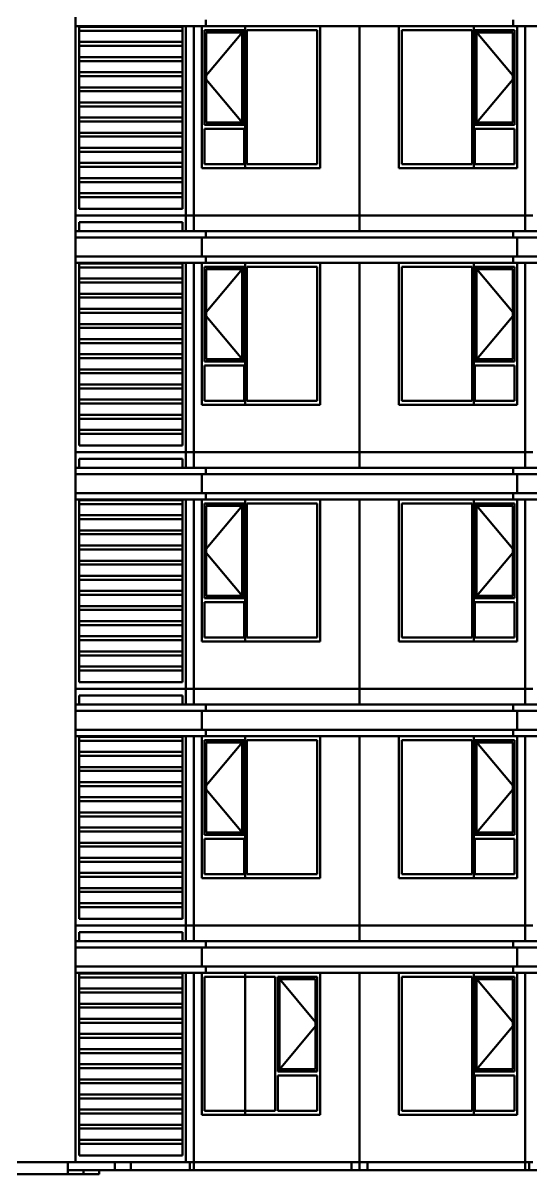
# Model space of a CAD drawing. Header units: millimetres. Extents: x 342 to 54742, y 308 to 27758.
# Drawn here: x 36375 to 42817, y 308 to 14898 of the extents above; entities that cross this region are included whole.
import ezdxf

# ---------------------------------------------------------------- set-up
doc = ezdxf.new("R2010")
doc.units = ezdxf.units.MM
doc.layers.add('AE-ELEV-3', color=252, linetype='Continuous')
doc.layers.add('AE-ELEV-4', color=251, linetype='Continuous')

msp = doc.modelspace()

# ---------------------------------------------------------------- linework, layer by layer
at = {"layer": 'AE-ELEV-3', "color": 252, "linetype": 'Continuous', "lineweight": 50}
for p, q in [((37042, 458), (37042, 21558)), ((38692, 14858), (38692, 14938)), ((42592, 14858), (42592, 14938)), ((37042, 14858), (38692, 14858)), ((38442, 12458), (38442, 14858)), ((38542, 12458), (38542, 14858)), ((38642, 13058), (38642, 14858)), ((38692, 14858), (42592, 14858)), ((39192, 13058), (39192, 14858)), ((40142, 13058), (40142, 14858)), ((40642, 13058), (40642, 14858)), ((40642, 12458), (40642, 14858)), ((41142, 13058), (41142, 14858)), ((42092, 13058), (42092, 14858)), ((42592, 14858), (49642, 14858)), ((42642, 13058), (42642, 14858)), ((42742, 12458), (42742, 14858)), ((38642, 13058), (40142, 13058)), ((40642, 12458), (40642, 13058)), ((41142, 13058), (42642, 13058)), ((38442, 12258), (38442, 12458)), ((38442, 12458), (38542, 12458)), ((38442, 12458), (38542, 12458)), ((38542, 12258), (38542, 12458)), ((38542, 12458), (40642, 12458)), ((38542, 12458), (40642, 12458)), ((40642, 12258), (40642, 12458)), ((40642, 12258), (40642, 12458)), ((40642, 12458), (42742, 12458)), ((40642, 12458), (42742, 12458)), ((42742, 12258), (42742, 12458)), ((42742, 12458), (42842, 12458)), ((42742, 12458), (42842, 12458)), ((37042, 12258), (38692, 12258)), ((38692, 12178), (38692, 12258)), ((38692, 12258), (42592, 12258)), ((42592, 12178), (42592, 12258)), ((42592, 12258), (49642, 12258)), ((37042, 12178), (38692, 12178)), ((38642, 11938), (38642, 12178)), ((38692, 12178), (42592, 12178)), ((42592, 12178), (49642, 12178)), ((42642, 11938), (42642, 12178)), ((37042, 11938), (38692, 11938)), ((37042, 11858), (38692, 11858)), ((38442, 9458), (38442, 11858)), ((38542, 9458), (38542, 11858)), ((38642, 10058), (38642, 11858)), ((38692, 11858), (38692, 11938)), ((38692, 11938), (42592, 11938)), ((38692, 11858), (42592, 11858)), ((39192, 10058), (39192, 11858)), ((40142, 10058), (40142, 11858)), ((40642, 10058), (40642, 11858)), ((40642, 9458), (40642, 11858)), ((41142, 10058), (41142, 11858)), ((42092, 10058), (42092, 11858)), ((42592, 11858), (42592, 11938)), ((42592, 11938), (49642, 11938)), ((42592, 11858), (49642, 11858)), ((42642, 10058), (42642, 11858)), ((42742, 9458), (42742, 11858)), ((38642, 10058), (40142, 10058)), ((40642, 9458), (40642, 10058)), ((41142, 10058), (42642, 10058)), ((38442, 9258), (38442, 9458)), ((38442, 9458), (38542, 9458)), ((38442, 9458), (38542, 9458)), ((38542, 9258), (38542, 9458)), ((38542, 9458), (40642, 9458)), ((38542, 9458), (40642, 9458)), ((40642, 9258), (40642, 9458)), ((40642, 9258), (40642, 9458)), ((40642, 9458), (42742, 9458)), ((40642, 9458), (42742, 9458)), ((42742, 9258), (42742, 9458)), ((42742, 9458), (42842, 9458)), ((42742, 9458), (42842, 9458)), ((37042, 9258), (38692, 9258)), ((38692, 9178), (38692, 9258)), ((38692, 9258), (42592, 9258)), ((42592, 9178), (42592, 9258)), ((42592, 9258), (49642, 9258)), ((37042, 9178), (38692, 9178)), ((38642, 8938), (38642, 9178)), ((38692, 9178), (42592, 9178)), ((42592, 9178), (49642, 9178)), ((42642, 8938), (42642, 9178)), ((37042, 8938), (38692, 8938)), ((38692, 8858), (38692, 8938)), ((38692, 8938), (42592, 8938)), ((42592, 8858), (42592, 8938)), ((42592, 8938), (49642, 8938)), ((37042, 8858), (38692, 8858)), ((38442, 6458), (38442, 8858)), ((38542, 6458), (38542, 8858)), ((38642, 7058), (38642, 8858)), ((38692, 8858), (42592, 8858)), ((39192, 7058), (39192, 8858)), ((40142, 7058), (40142, 8858)), ((40642, 7058), (40642, 8858)), ((40642, 6458), (40642, 8858)), ((41142, 7058), (41142, 8858)), ((42092, 7058), (42092, 8858)), ((42592, 8858), (49642, 8858)), ((42642, 7058), (42642, 8858)), ((42742, 6458), (42742, 8858)), ((38642, 7058), (40142, 7058)), ((40642, 6458), (40642, 7058)), ((41142, 7058), (42642, 7058)), ((38442, 6258), (38442, 6458)), ((38442, 6458), (38542, 6458)), ((38442, 6458), (38542, 6458)), ((38542, 6258), (38542, 6458)), ((38542, 6458), (40642, 6458)), ((38542, 6458), (40642, 6458)), ((40642, 6258), (40642, 6458)), ((40642, 6258), (40642, 6458)), ((40642, 6458), (42742, 6458)), ((40642, 6458), (42742, 6458)), ((42742, 6258), (42742, 6458)), ((42742, 6458), (42842, 6458)), ((42742, 6458), (42842, 6458)), ((37042, 6258), (38692, 6258)), ((37042, 6178), (38692, 6178)), ((38642, 5938), (38642, 6178)), ((38692, 6178), (38692, 6258)), ((38692, 6258), (42592, 6258)), ((38692, 6178), (42592, 6178)), ((42592, 6178), (42592, 6258)), ((42592, 6258), (49642, 6258)), ((42592, 6178), (49642, 6178)), ((42642, 5938), (42642, 6178)), ((37042, 5938), (38692, 5938)), ((37042, 5858), (38692, 5858)), ((38442, 3458), (38442, 5858)), ((38542, 3458), (38542, 5858)), ((38642, 4058), (38642, 5858)), ((38692, 5858), (38692, 5938)), ((38692, 5938), (42592, 5938)), ((38692, 5858), (42592, 5858)), ((39192, 4058), (39192, 5858)), ((40142, 4058), (40142, 5858)), ((40642, 4058), (40642, 5858)), ((40642, 3458), (40642, 5858)), ((41142, 4058), (41142, 5858)), ((42092, 4058), (42092, 5858)), ((42592, 5858), (42592, 5938)), ((42592, 5938), (49642, 5938)), ((42592, 5858), (49642, 5858)), ((42642, 4058), (42642, 5858)), ((42742, 3458), (42742, 5858)), ((38642, 4058), (40142, 4058)), ((40642, 3458), (40642, 4058)), ((41142, 4058), (42642, 4058)), ((38442, 3258), (38442, 3458)), ((38442, 3458), (38542, 3458)), ((38442, 3458), (38542, 3458)), ((38542, 3258), (38542, 3458)), ((38542, 3458), (40642, 3458)), ((38542, 3458), (40642, 3458)), ((40642, 3258), (40642, 3458)), ((40642, 3258), (40642, 3458)), ((40642, 3458), (42742, 3458)), ((40642, 3458), (42742, 3458)), ((42742, 3258), (42742, 3458)), ((42742, 3458), (42842, 3458)), ((42742, 3458), (42842, 3458)), ((37042, 3258), (38692, 3258)), ((38692, 3178), (38692, 3258)), ((38692, 3258), (42592, 3258)), ((42592, 3178), (42592, 3258)), ((42592, 3258), (49642, 3258)), ((37042, 3178), (38692, 3178)), ((38642, 2938), (38642, 3178)), ((38692, 3178), (42592, 3178)), ((42592, 3178), (49642, 3178)), ((42642, 2938), (42642, 3178)), ((37042, 2938), (38692, 2938)), ((38692, 2858), (38692, 2938)), ((38692, 2938), (42592, 2938)), ((42592, 2858), (42592, 2938)), ((42592, 2938), (49642, 2938)), ((37042, 2858), (38692, 2858)), ((38442, 458), (38442, 2858)), ((38542, 458), (38542, 2858)), ((38642, 1058), (38642, 2858)), ((38692, 2858), (42592, 2858)), ((39192, 1058), (39192, 2858)), ((40142, 1058), (40142, 2858)), ((40642, 1058), (40642, 2858)), ((40642, 458), (40642, 2858)), ((41142, 1058), (41142, 2858)), ((42092, 1058), (42092, 2858)), ((42592, 2858), (49642, 2858)), ((42642, 1058), (42642, 2858)), ((42742, 458), (42742, 2858)), ((38642, 1058), (40142, 1058)), ((40642, 458), (40642, 1058)), ((41142, 1058), (42642, 1058)), ((36142, 458), (37042, 458)), ((36942, 308), (36942, 458)), ((37542, 358), (37542, 458)), ((37742, 358), (37742, 458)), ((38442, 458), (38542, 458)), ((38492, 358), (38492, 458)), ((38542, 358), (38542, 458)), ((38542, 458), (40642, 458)), ((40542, 358), (40542, 458)), ((40642, 358), (40642, 458)), ((40642, 458), (42742, 458)), ((40742, 358), (40742, 458)), ((42742, 358), (42742, 458)), ((42742, 458), (42842, 458)), ((42792, 358), (42792, 458)), ((30942, 308), (36942, 308)), ((36942, 358), (37542, 358)), ((36942, 308), (37142, 308)), ((37142, 308), (37142, 358)), ((37142, 308), (37342, 308)), ((37342, 308), (37342, 358)), ((37542, 358), (37742, 358)), ((37742, 358), (38492, 358)), ((38492, 358), (38542, 358)), ((38542, 358), (40542, 358)), ((40542, 358), (40642, 358)), ((40642, 358), (40742, 358)), ((40742, 358), (42742, 358)), ((42742, 358), (42792, 358)), ((42792, 358), (43542, 358))]:
    msp.add_line(p, q, dxfattribs=at)
at = {"layer": 'AE-ELEV-4', "color": 251, "linetype": 'Continuous', "lineweight": 50}
for p, q in [((37086, 12542), (37086, 14858)), ((37086, 14800), (37086, 14850)), ((37086, 14800), (37086, 14850)), ((37086, 14850), (38398, 14850)), ((37086, 14850), (38398, 14850)), ((37086, 14800), (38398, 14800)), ((37086, 14800), (38398, 14800)), ((38398, 12542), (38398, 14858)), ((38398, 14800), (38398, 14850)), ((38398, 14800), (38398, 14850)), ((38678, 13608), (38678, 14808)), ((38678, 13608), (38678, 14808)), ((38678, 14808), (39178, 14808)), ((38678, 14808), (39178, 14808)), ((38678, 14208), (39178, 14808)), ((38699, 13638), (38699, 14778)), ((38699, 14778), (39156, 14778)), ((39156, 13638), (39156, 14778)), ((39178, 13608), (39178, 14808)), ((39178, 13608), (39178, 14808)), ((39178, 13608), (39178, 14808)), ((39178, 13608), (39178, 14808)), ((39214, 13108), (39214, 14808)), ((39214, 14808), (40106, 14808)), ((40106, 13108), (40106, 14808)), ((41178, 13108), (41178, 14808)), ((41178, 14808), (42071, 14808)), ((42071, 13108), (42071, 14808)), ((42106, 13608), (42106, 14808)), ((42106, 13608), (42106, 14808)), ((42106, 13608), (42106, 14808)), ((42106, 13608), (42106, 14808)), ((42106, 14808), (42606, 14808)), ((42106, 14808), (42606, 14808)), ((42606, 14208), (42106, 14808)), ((42128, 13638), (42128, 14778)), ((42128, 14778), (42585, 14778)), ((42585, 13638), (42585, 14778)), ((42606, 13608), (42606, 14808)), ((42606, 13608), (42606, 14808)), ((37086, 14608), (37086, 14658)), ((37086, 14658), (38398, 14658)), ((37086, 14608), (38398, 14608)), ((38398, 14608), (38398, 14658)), ((37086, 14417), (37086, 14467)), ((37086, 14467), (38398, 14467)), ((38398, 14417), (38398, 14467)), ((37086, 14417), (38398, 14417)), ((37086, 14225), (37086, 14275)), ((37086, 14275), (38398, 14275)), ((37086, 14225), (38398, 14225)), ((38398, 14225), (38398, 14275)), ((39178, 13608), (38678, 14208)), ((42106, 13608), (42606, 14208)), ((37086, 14033), (37086, 14083)), ((37086, 14083), (38398, 14083)), ((37086, 14033), (38398, 14033)), ((38398, 14033), (38398, 14083)), ((37086, 13842), (37086, 13892)), ((37086, 13892), (38398, 13892)), ((38398, 13842), (38398, 13892)), ((37086, 13842), (38398, 13842)), ((37086, 13650), (37086, 13700)), ((37086, 13700), (38398, 13700)), ((37086, 13650), (38398, 13650)), ((38398, 13650), (38398, 13700)), ((38678, 13608), (39178, 13608)), ((38678, 13608), (39178, 13608)), ((38699, 13638), (39156, 13638)), ((42106, 13608), (42606, 13608)), ((42106, 13608), (42606, 13608)), ((42128, 13638), (42585, 13638)), ((37086, 13458), (37086, 13508)), ((37086, 13508), (38398, 13508)), ((37086, 13458), (38398, 13458)), ((38398, 13458), (38398, 13508)), ((38678, 13108), (38678, 13558)), ((38678, 13558), (39178, 13558)), ((39178, 13108), (39178, 13558)), ((42106, 13108), (42106, 13558)), ((42106, 13558), (42606, 13558)), ((42606, 13108), (42606, 13558)), ((37086, 13267), (37086, 13317)), ((37086, 13317), (38398, 13317)), ((38398, 13267), (38398, 13317)), ((37086, 13267), (38398, 13267)), ((37086, 13075), (37086, 13125)), ((37086, 13125), (38398, 13125)), ((37086, 13075), (38398, 13075)), ((38398, 13075), (38398, 13125)), ((38678, 13108), (39178, 13108)), ((39214, 13108), (40106, 13108)), ((41178, 13108), (42071, 13108)), ((42106, 13108), (42606, 13108)), ((37086, 12883), (37086, 12933)), ((37086, 12933), (38398, 12933)), ((37086, 12883), (38398, 12883)), ((38398, 12883), (38398, 12933)), ((37086, 12692), (37086, 12742)), ((37086, 12742), (38398, 12742)), ((38398, 12692), (38398, 12742)), ((37086, 12692), (38398, 12692)), ((37042, 12458), (38442, 12458)), ((37042, 12458), (38442, 12458)), ((37042, 12458), (38442, 12458)), ((37042, 12458), (38442, 12458)), ((37086, 12542), (38398, 12542)), ((37086, 12258), (37086, 12375)), ((37086, 12375), (38398, 12375)), ((38398, 12258), (38398, 12375)), ((37086, 9542), (37086, 11858)), ((37086, 11800), (37086, 11850)), ((37086, 11800), (37086, 11850)), ((37086, 11850), (38398, 11850)), ((37086, 11850), (38398, 11850)), ((38398, 9542), (38398, 11858)), ((38398, 11800), (38398, 11850)), ((38398, 11800), (38398, 11850)), ((37086, 11800), (38398, 11800)), ((37086, 11800), (38398, 11800)), ((38678, 10608), (38678, 11808)), ((38678, 10608), (38678, 11808)), ((38678, 11808), (39178, 11808)), ((38678, 11808), (39178, 11808)), ((38678, 11208), (39178, 11808)), ((38699, 10638), (38699, 11778)), ((38699, 11778), (39156, 11778)), ((39156, 10638), (39156, 11778)), ((39178, 10608), (39178, 11808)), ((39178, 10608), (39178, 11808)), ((39178, 10608), (39178, 11808)), ((39178, 10608), (39178, 11808)), ((39214, 10108), (39214, 11808)), ((39214, 11808), (40106, 11808)), ((40106, 10108), (40106, 11808)), ((41178, 10108), (41178, 11808)), ((41178, 11808), (42071, 11808)), ((42071, 10108), (42071, 11808)), ((42106, 10608), (42106, 11808)), ((42106, 10608), (42106, 11808)), ((42106, 10608), (42106, 11808)), ((42106, 10608), (42106, 11808)), ((42106, 11808), (42606, 11808)), ((42106, 11808), (42606, 11808)), ((42606, 11208), (42106, 11808)), ((42128, 10638), (42128, 11778)), ((42128, 11778), (42585, 11778)), ((42585, 10638), (42585, 11778)), ((42606, 10608), (42606, 11808)), ((42606, 10608), (42606, 11808)), ((37086, 11608), (37086, 11658)), ((37086, 11658), (38398, 11658)), ((37086, 11608), (38398, 11608)), ((38398, 11608), (38398, 11658)), ((37086, 11417), (37086, 11467)), ((37086, 11467), (38398, 11467)), ((37086, 11417), (38398, 11417)), ((38398, 11417), (38398, 11467)), ((37086, 11225), (37086, 11275)), ((37086, 11275), (38398, 11275)), ((38398, 11225), (38398, 11275)), ((37086, 11225), (38398, 11225)), ((39178, 10608), (38678, 11208)), ((42106, 10608), (42606, 11208)), ((37086, 11033), (37086, 11083)), ((37086, 11083), (38398, 11083)), ((37086, 11033), (38398, 11033)), ((38398, 11033), (38398, 11083)), ((37086, 10842), (37086, 10892)), ((37086, 10892), (38398, 10892)), ((37086, 10842), (38398, 10842)), ((38398, 10842), (38398, 10892)), ((37086, 10650), (37086, 10700)), ((37086, 10700), (38398, 10700)), ((38398, 10650), (38398, 10700)), ((37086, 10650), (38398, 10650)), ((37086, 10458), (37086, 10508)), ((37086, 10508), (38398, 10508)), ((38398, 10458), (38398, 10508)), ((38678, 10608), (39178, 10608)), ((38678, 10608), (39178, 10608)), ((38678, 10108), (38678, 10558)), ((38678, 10558), (39178, 10558)), ((38699, 10638), (39156, 10638)), ((39178, 10108), (39178, 10558)), ((42106, 10608), (42606, 10608)), ((42106, 10608), (42606, 10608)), ((42106, 10108), (42106, 10558)), ((42106, 10558), (42606, 10558)), ((42128, 10638), (42585, 10638)), ((42606, 10108), (42606, 10558)), ((37086, 10458), (38398, 10458)), ((37086, 10267), (37086, 10317)), ((37086, 10317), (38398, 10317)), ((37086, 10267), (38398, 10267)), ((38398, 10267), (38398, 10317)), ((37086, 10075), (37086, 10125)), ((37086, 10125), (38398, 10125)), ((37086, 10075), (38398, 10075)), ((38398, 10075), (38398, 10125)), ((38678, 10108), (39178, 10108)), ((39214, 10108), (40106, 10108)), ((41178, 10108), (42071, 10108)), ((42106, 10108), (42606, 10108)), ((37086, 9883), (37086, 9933)), ((37086, 9933), (38398, 9933)), ((38398, 9883), (38398, 9933)), ((37086, 9883), (38398, 9883)), ((37086, 9692), (37086, 9742)), ((37086, 9742), (38398, 9742)), ((37086, 9692), (38398, 9692)), ((38398, 9692), (38398, 9742)), ((37086, 9542), (38398, 9542)), ((37042, 9458), (38442, 9458)), ((37042, 9458), (38442, 9458)), ((37042, 9458), (38442, 9458)), ((37042, 9458), (38442, 9458)), ((37086, 9258), (37086, 9375)), ((37086, 9375), (38398, 9375)), ((38398, 9258), (38398, 9375)), ((37086, 6542), (37086, 8858)), ((37086, 8800), (37086, 8850)), ((37086, 8800), (37086, 8850)), ((37086, 8850), (38398, 8850)), ((37086, 8850), (38398, 8850)), ((37086, 8800), (38398, 8800)), ((37086, 8800), (38398, 8800)), ((38398, 6542), (38398, 8858)), ((38398, 8800), (38398, 8850)), ((38398, 8800), (38398, 8850)), ((38678, 7608), (38678, 8808)), ((38678, 7608), (38678, 8808)), ((38678, 8808), (39178, 8808)), ((38678, 8808), (39178, 8808)), ((38678, 8208), (39178, 8808)), ((38699, 7638), (38699, 8778)), ((38699, 8778), (39156, 8778)), ((39156, 7638), (39156, 8778)), ((39178, 7608), (39178, 8808)), ((39178, 7608), (39178, 8808)), ((39178, 7608), (39178, 8808)), ((39178, 7608), (39178, 8808)), ((39214, 7108), (39214, 8808)), ((39214, 8808), (40106, 8808)), ((40106, 7108), (40106, 8808)), ((41178, 7108), (41178, 8808)), ((41178, 8808), (42071, 8808)), ((42071, 7108), (42071, 8808)), ((42106, 7608), (42106, 8808)), ((42106, 7608), (42106, 8808)), ((42106, 7608), (42106, 8808)), ((42106, 7608), (42106, 8808)), ((42106, 8808), (42606, 8808)), ((42106, 8808), (42606, 8808)), ((42606, 8208), (42106, 8808)), ((42128, 7638), (42128, 8778)), ((42128, 8778), (42585, 8778)), ((42585, 7638), (42585, 8778)), ((42606, 7608), (42606, 8808)), ((42606, 7608), (42606, 8808)), ((37086, 8608), (37086, 8658)), ((37086, 8658), (38398, 8658)), ((37086, 8608), (38398, 8608)), ((38398, 8608), (38398, 8658)), ((37086, 8417), (37086, 8467)), ((37086, 8467), (38398, 8467)), ((38398, 8417), (38398, 8467)), ((37086, 8417), (38398, 8417)), ((37086, 8225), (37086, 8275)), ((37086, 8275), (38398, 8275)), ((37086, 8225), (38398, 8225)), ((38398, 8225), (38398, 8275)), ((39178, 7608), (38678, 8208)), ((42106, 7608), (42606, 8208)), ((37086, 8033), (37086, 8083)), ((37086, 8083), (38398, 8083)), ((37086, 8033), (38398, 8033)), ((38398, 8033), (38398, 8083)), ((37086, 7842), (37086, 7892)), ((37086, 7892), (38398, 7892)), ((38398, 7842), (38398, 7892)), ((37086, 7842), (38398, 7842)), ((37086, 7650), (37086, 7700)), ((37086, 7700), (38398, 7700)), ((37086, 7650), (38398, 7650)), ((38398, 7650), (38398, 7700)), ((38678, 7608), (39178, 7608)), ((38678, 7608), (39178, 7608)), ((38699, 7638), (39156, 7638)), ((42106, 7608), (42606, 7608)), ((42106, 7608), (42606, 7608)), ((42128, 7638), (42585, 7638)), ((37086, 7458), (37086, 7508)), ((37086, 7508), (38398, 7508)), ((37086, 7458), (38398, 7458)), ((38398, 7458), (38398, 7508)), ((38678, 7108), (38678, 7558)), ((38678, 7558), (39178, 7558)), ((39178, 7108), (39178, 7558)), ((42106, 7108), (42106, 7558)), ((42106, 7558), (42606, 7558)), ((42606, 7108), (42606, 7558)), ((37086, 7267), (37086, 7317)), ((37086, 7317), (38398, 7317)), ((38398, 7267), (38398, 7317)), ((37086, 7267), (38398, 7267)), ((37086, 7075), (37086, 7125)), ((37086, 7125), (38398, 7125)), ((37086, 7075), (38398, 7075)), ((38398, 7075), (38398, 7125)), ((38678, 7108), (39178, 7108)), ((39214, 7108), (40106, 7108)), ((41178, 7108), (42071, 7108)), ((42106, 7108), (42606, 7108)), ((37086, 6883), (37086, 6933)), ((37086, 6933), (38398, 6933)), ((37086, 6883), (38398, 6883)), ((38398, 6883), (38398, 6933)), ((37086, 6692), (37086, 6742)), ((37086, 6742), (38398, 6742)), ((38398, 6692), (38398, 6742)), ((37086, 6692), (38398, 6692)), ((37042, 6458), (38442, 6458)), ((37042, 6458), (38442, 6458)), ((37042, 6458), (38442, 6458)), ((37042, 6458), (38442, 6458)), ((37086, 6542), (38398, 6542)), ((37086, 6258), (37086, 6375)), ((37086, 6375), (38398, 6375)), ((38398, 6258), (38398, 6375)), ((37086, 3542), (37086, 5858)), ((37086, 5800), (37086, 5850)), ((37086, 5800), (37086, 5850)), ((37086, 5850), (38398, 5850)), ((37086, 5850), (38398, 5850)), ((38398, 3542), (38398, 5858)), ((38398, 5800), (38398, 5850)), ((38398, 5800), (38398, 5850)), ((37086, 5800), (38398, 5800)), ((37086, 5800), (38398, 5800)), ((38678, 4608), (38678, 5808)), ((38678, 4608), (38678, 5808)), ((38678, 5808), (39178, 5808)), ((38678, 5808), (39178, 5808)), ((38678, 5208), (39178, 5808)), ((38699, 4638), (38699, 5778)), ((38699, 5778), (39156, 5778)), ((39156, 4638), (39156, 5778)), ((39178, 4608), (39178, 5808)), ((39178, 4608), (39178, 5808)), ((39178, 4608), (39178, 5808)), ((39178, 4608), (39178, 5808)), ((39214, 4108), (39214, 5808)), ((39214, 5808), (40106, 5808)), ((40106, 4108), (40106, 5808)), ((41178, 4108), (41178, 5808)), ((41178, 5808), (42071, 5808)), ((42071, 4108), (42071, 5808)), ((42106, 4608), (42106, 5808)), ((42106, 4608), (42106, 5808)), ((42106, 4608), (42106, 5808)), ((42106, 4608), (42106, 5808)), ((42106, 5808), (42606, 5808)), ((42106, 5808), (42606, 5808)), ((42606, 5208), (42106, 5808)), ((42128, 4638), (42128, 5778)), ((42128, 5778), (42585, 5778)), ((42585, 4638), (42585, 5778)), ((42606, 4608), (42606, 5808)), ((42606, 4608), (42606, 5808)), ((37086, 5608), (37086, 5658)), ((37086, 5658), (38398, 5658)), ((37086, 5608), (38398, 5608)), ((38398, 5608), (38398, 5658)), ((37086, 5417), (37086, 5467)), ((37086, 5467), (38398, 5467)), ((37086, 5417), (38398, 5417)), ((38398, 5417), (38398, 5467)), ((37086, 5225), (37086, 5275)), ((37086, 5275), (38398, 5275)), ((38398, 5225), (38398, 5275)), ((37086, 5225), (38398, 5225)), ((39178, 4608), (38678, 5208)), ((42106, 4608), (42606, 5208)), ((37086, 5033), (37086, 5083)), ((37086, 5083), (38398, 5083)), ((37086, 5033), (38398, 5033)), ((38398, 5033), (38398, 5083)), ((37086, 4842), (37086, 4892)), ((37086, 4892), (38398, 4892)), ((37086, 4842), (38398, 4842)), ((38398, 4842), (38398, 4892)), ((37086, 4650), (37086, 4700)), ((37086, 4700), (38398, 4700)), ((38398, 4650), (38398, 4700)), ((37086, 4650), (38398, 4650)), ((38678, 4608), (39178, 4608)), ((38678, 4608), (39178, 4608)), ((38678, 4108), (38678, 4558)), ((38678, 4558), (39178, 4558)), ((38699, 4638), (39156, 4638)), ((39178, 4108), (39178, 4558)), ((42106, 4608), (42606, 4608)), ((42106, 4608), (42606, 4608)), ((42106, 4108), (42106, 4558)), ((42106, 4558), (42606, 4558)), ((42128, 4638), (42585, 4638)), ((42606, 4108), (42606, 4558)), ((37086, 4458), (37086, 4508)), ((37086, 4508), (38398, 4508)), ((37086, 4458), (38398, 4458)), ((38398, 4458), (38398, 4508)), ((37086, 4267), (37086, 4317)), ((37086, 4317), (38398, 4317)), ((37086, 4267), (38398, 4267)), ((38398, 4267), (38398, 4317)), ((37086, 4075), (37086, 4125)), ((37086, 4125), (38398, 4125)), ((38398, 4075), (38398, 4125)), ((38678, 4108), (39178, 4108)), ((39214, 4108), (40106, 4108)), ((41178, 4108), (42071, 4108)), ((42106, 4108), (42606, 4108)), ((37086, 4075), (38398, 4075)), ((37086, 3883), (37086, 3933)), ((37086, 3933), (38398, 3933)), ((37086, 3883), (38398, 3883)), ((38398, 3883), (38398, 3933)), ((37086, 3692), (37086, 3742)), ((37086, 3742), (38398, 3742)), ((37086, 3692), (38398, 3692)), ((38398, 3692), (38398, 3742)), ((37086, 3542), (38398, 3542)), ((37042, 3458), (38442, 3458)), ((37042, 3458), (38442, 3458)), ((37042, 3458), (38442, 3458)), ((37042, 3458), (38442, 3458)), ((37086, 3258), (37086, 3375)), ((37086, 3375), (38398, 3375)), ((38398, 3258), (38398, 3375)), ((37086, 542), (37086, 2858)), ((37086, 2800), (37086, 2850)), ((37086, 2800), (37086, 2850)), ((37086, 2850), (38398, 2850)), ((37086, 2850), (38398, 2850)), ((37086, 2800), (38398, 2800)), ((37086, 2800), (38398, 2800)), ((38398, 542), (38398, 2858)), ((38398, 2800), (38398, 2850)), ((38398, 2800), (38398, 2850)), ((38678, 1108), (38678, 2808)), ((38678, 2808), (39571, 2808)), ((39571, 1108), (39571, 2808)), ((39606, 1608), (39606, 2808)), ((39606, 1608), (39606, 2808)), ((39606, 1608), (39606, 2808)), ((39606, 1608), (39606, 2808)), ((39606, 2808), (40106, 2808)), ((39606, 2808), (40106, 2808)), ((40106, 2208), (39606, 2808)), ((39628, 1638), (39628, 2778)), ((39628, 2778), (40085, 2778)), ((40085, 1638), (40085, 2778)), ((40106, 1608), (40106, 2808)), ((40106, 1608), (40106, 2808)), ((41178, 1108), (41178, 2808)), ((41178, 2808), (42071, 2808)), ((42071, 1108), (42071, 2808)), ((42106, 1608), (42106, 2808)), ((42106, 1608), (42106, 2808)), ((42106, 1608), (42106, 2808)), ((42106, 1608), (42106, 2808)), ((42106, 2808), (42606, 2808)), ((42106, 2808), (42606, 2808)), ((42606, 2208), (42106, 2808)), ((42128, 1638), (42128, 2778)), ((42128, 2778), (42585, 2778)), ((42585, 1638), (42585, 2778)), ((42606, 1608), (42606, 2808)), ((42606, 1608), (42606, 2808)), ((37086, 2608), (37086, 2658)), ((37086, 2658), (38398, 2658)), ((38398, 2608), (38398, 2658)), ((37086, 2608), (38398, 2608)), ((37086, 2417), (37086, 2467)), ((37086, 2467), (38398, 2467)), ((37086, 2417), (38398, 2417)), ((38398, 2417), (38398, 2467)), ((37086, 2225), (37086, 2275)), ((37086, 2275), (38398, 2275)), ((37086, 2225), (38398, 2225)), ((38398, 2225), (38398, 2275)), ((39606, 1608), (40106, 2208)), ((42106, 1608), (42606, 2208)), ((37086, 2033), (37086, 2083)), ((37086, 2083), (38398, 2083)), ((38398, 2033), (38398, 2083)), ((37086, 2033), (38398, 2033)), ((37086, 1842), (37086, 1892)), ((37086, 1892), (38398, 1892)), ((37086, 1842), (38398, 1842)), ((38398, 1842), (38398, 1892)), ((37086, 1650), (37086, 1700)), ((37086, 1700), (38398, 1700)), ((37086, 1650), (38398, 1650)), ((38398, 1650), (38398, 1700)), ((39606, 1608), (40106, 1608)), ((39606, 1608), (40106, 1608)), ((39628, 1638), (40085, 1638)), ((42106, 1608), (42606, 1608)), ((42106, 1608), (42606, 1608)), ((42128, 1638), (42585, 1638)), ((37086, 1458), (37086, 1508)), ((37086, 1508), (38398, 1508)), ((38398, 1458), (38398, 1508)), ((39606, 1108), (39606, 1558)), ((39606, 1558), (40106, 1558)), ((40106, 1108), (40106, 1558)), ((42106, 1108), (42106, 1558)), ((42106, 1558), (42606, 1558)), ((42606, 1108), (42606, 1558)), ((37086, 1458), (38398, 1458)), ((37086, 1267), (37086, 1317)), ((37086, 1317), (38398, 1317)), ((38398, 1267), (38398, 1317)), ((37086, 1267), (38398, 1267)), ((37086, 1075), (37086, 1125)), ((37086, 1125), (38398, 1125)), ((37086, 1075), (38398, 1075)), ((38398, 1075), (38398, 1125)), ((38678, 1108), (39571, 1108)), ((39606, 1108), (40106, 1108)), ((41178, 1108), (42071, 1108)), ((42106, 1108), (42606, 1108)), ((37086, 883), (37086, 933)), ((37086, 933), (38398, 933)), ((37086, 883), (38398, 883)), ((38398, 883), (38398, 933)), ((37086, 692), (37086, 742)), ((37086, 742), (38398, 742)), ((38398, 692), (38398, 742)), ((37086, 692), (38398, 692)), ((37042, 458), (38442, 458)), ((37042, 458), (38442, 458)), ((37086, 542), (38398, 542))]:
    msp.add_line(p, q, dxfattribs=at)

doc.saveas('drawing.dxf')
